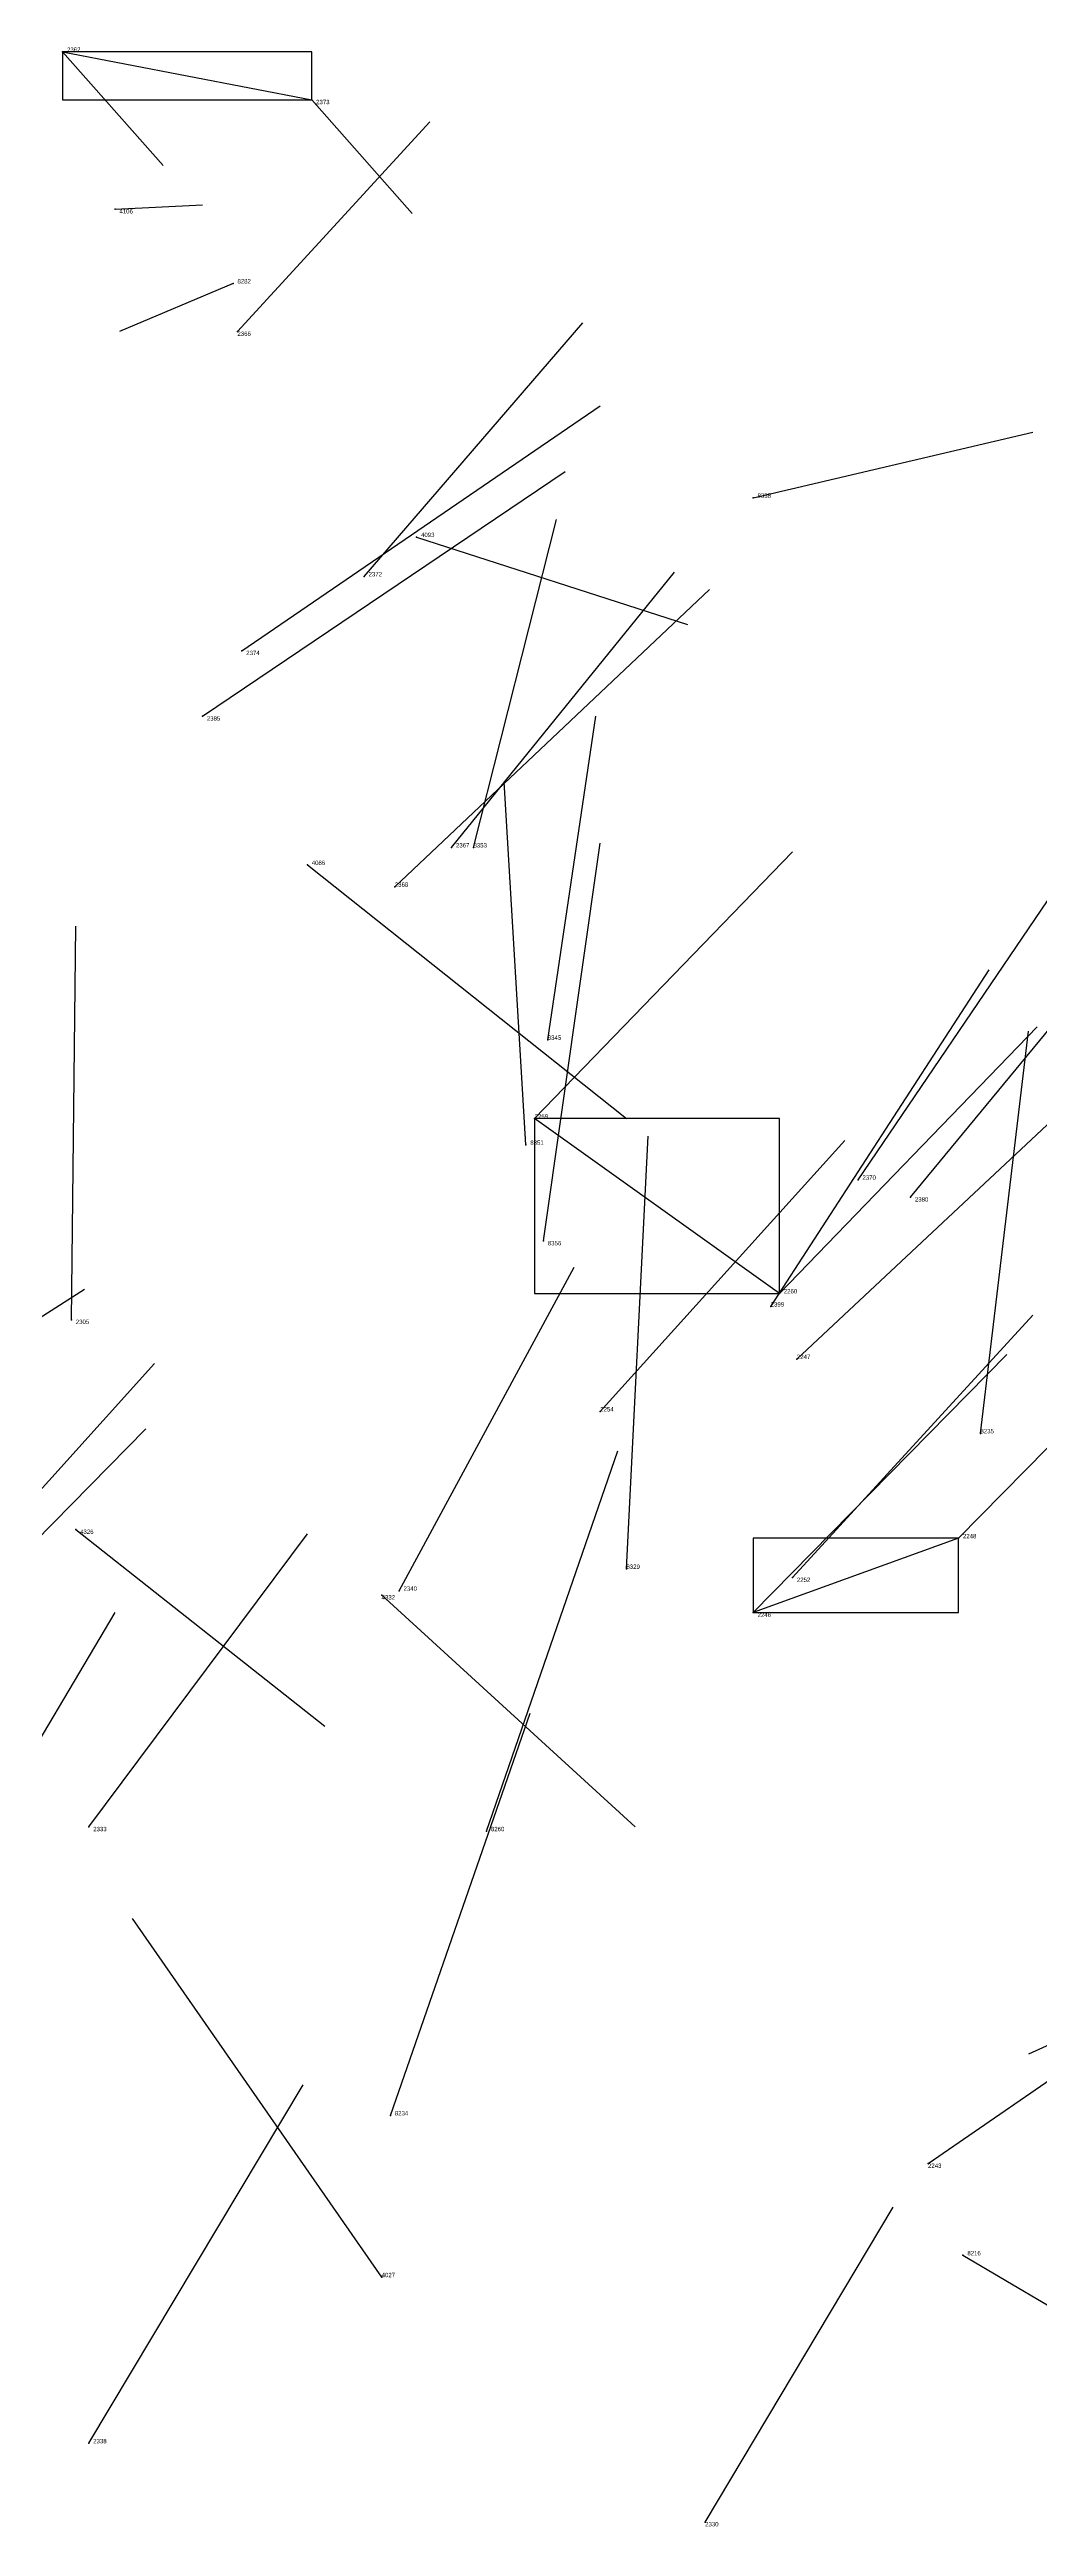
# Model space of a CAD drawing. Extents: x 59.1 to 70.8, y 600.3 to 605.1.
# Drawn here: x 67.465 to 67.691, y 602.726 to 603.293 of the extents above; entities that cross this region are included whole.
import ezdxf

# ---------------------------------------------------------------- set-up
doc = ezdxf.new("R2010")
doc.units = 0
for name, color, linetype in [('Clients', 3, 'CONTINUOUS'), ('Facilities', 3, 'CONTINUOUS'), ('Facilities_lines', 3, 'CONTINUOUS'), ('Min_max_boxes', 1, 'CONTINUOUS'), ('Normals', 1, 'CONTINUOUS'), ('Source_points', 5, 'CONTINUOUS'), ('Text', 3, 'CONTINUOUS')]:
    doc.layers.add(name, color=color, linetype=linetype)

msp = doc.modelspace()

# ---------------------------------------------------------------- linework, layer by layer
at = {"layer": 'Clients', "color": 5}
for p in [(67.525, 603.281, 448.305), (67.576, 603.048, 448.228), (67.626, 602.935, 448.164)]:
    msp.add_point(p, dxfattribs=at)
at = {"layer": 'Facilities', "color": 3}
for p in [(67.468, 603.292, 448.23), (67.48, 603.256, 455.735), (67.507, 603.239, 458.51), (67.508, 603.228, 448.366), (67.626, 603.19, 460.439), (67.549, 603.181, 455.712), (67.537, 603.172, 448.261), (67.509, 603.155, 448.398), (67.5, 603.14, 448.322), (67.524, 603.106, 455.257), (67.557, 603.11, 448.316), (67.562, 603.11, 460.369), (67.544, 603.101, 448.383), (67.579, 603.066, 460.44), (67.574, 603.042, 460.516), (67.65, 603.034, 448.464), (67.662, 603.03, 448.384), (67.578, 603.02, 460.744), (67.63, 603.005, 448.731), (67.632, 603.008, 448.155), (67.47, 603.002, 449.909), (67.636, 602.993, 448.143), (67.591, 602.981, 448.23), (67.678, 602.976, 460.764), (67.471, 602.954, 455.741), (67.673, 602.952, 448.141), (67.597, 602.945, 461.08), (67.635, 602.943, 448.225), (67.541, 602.939, 455.739), (67.545, 602.94, 448.743), (67.474, 602.886, 448.674), (67.565, 602.885, 460.811), (67.543, 602.82, 460.954), (67.666, 602.809, 448.141), (67.541, 602.783, 455.134), (67.674, 602.788, 461.435), (67.474, 602.745, 448.872), (67.615, 602.727, 448.696)]:
    msp.add_point(p, dxfattribs=at)
at = {"layer": 'Facilities_lines', "color": 3}
for p, q in [((67.468, 603.292, 448.23), (67.525, 603.281, 448.305)), ((67.632, 603.008, 448.155), (67.576, 603.048, 448.228)), ((67.673, 602.952, 448.141), (67.626, 602.935, 448.164))]:
    msp.add_line(p, q, dxfattribs=at)
at = {"layer": 'Min_max_boxes', "color": 1}
for p, q in [((67.525, 603.292, 448.23), (67.468, 603.292, 448.23)), ((67.468, 603.292, 448.23), (67.468, 603.281, 448.23)), ((67.525, 603.292, 448.305), (67.468, 603.292, 448.305)), ((67.468, 603.292, 448.305), (67.468, 603.281, 448.305)), ((67.468, 603.292, 448.23), (67.468, 603.292, 448.305)), ((67.525, 603.281, 448.23), (67.525, 603.292, 448.23)), ((67.525, 603.281, 448.305), (67.525, 603.292, 448.305)), ((67.525, 603.292, 448.23), (67.525, 603.292, 448.305)), ((67.468, 603.281, 448.23), (67.525, 603.281, 448.23)), ((67.468, 603.281, 448.305), (67.525, 603.281, 448.305)), ((67.468, 603.281, 448.23), (67.468, 603.281, 448.305)), ((67.525, 603.281, 448.23), (67.525, 603.281, 448.305)), ((67.632, 603.048, 448.155), (67.576, 603.048, 448.155)), ((67.576, 603.048, 448.155), (67.576, 603.008, 448.155)), ((67.632, 603.048, 448.228), (67.576, 603.048, 448.228)), ((67.576, 603.048, 448.228), (67.576, 603.008, 448.228)), ((67.576, 603.048, 448.155), (67.576, 603.048, 448.228)), ((67.632, 603.008, 448.155), (67.632, 603.048, 448.155)), ((67.632, 603.008, 448.228), (67.632, 603.048, 448.228)), ((67.632, 603.048, 448.155), (67.632, 603.048, 448.228)), ((67.576, 603.008, 448.155), (67.632, 603.008, 448.155)), ((67.576, 603.008, 448.228), (67.632, 603.008, 448.228)), ((67.576, 603.008, 448.155), (67.576, 603.008, 448.228)), ((67.632, 603.008, 448.155), (67.632, 603.008, 448.228)), ((67.673, 602.952, 448.141), (67.626, 602.952, 448.141)), ((67.626, 602.952, 448.141), (67.626, 602.935, 448.141)), ((67.673, 602.952, 448.164), (67.626, 602.952, 448.164)), ((67.626, 602.952, 448.164), (67.626, 602.935, 448.164)), ((67.626, 602.952, 448.141), (67.626, 602.952, 448.164)), ((67.673, 602.935, 448.141), (67.673, 602.952, 448.141)), ((67.673, 602.935, 448.164), (67.673, 602.952, 448.164)), ((67.673, 602.952, 448.141), (67.673, 602.952, 448.164)), ((67.626, 602.935, 448.141), (67.673, 602.935, 448.141)), ((67.626, 602.935, 448.164), (67.673, 602.935, 448.164)), ((67.626, 602.935, 448.141), (67.626, 602.935, 448.164)), ((67.673, 602.935, 448.141), (67.673, 602.935, 448.164))]:
    msp.add_line(p, q, dxfattribs=at)
at = {"layer": 'Normals', "color": 1}
for p, q in [((67.468, 603.292, 448.23), (67.491, 603.266, 448.324)), ((67.508, 603.228, 448.366), (67.552, 603.276, 448.291)), ((67.525, 603.281, 448.305), (67.548, 603.255, 448.399)), ((67.48, 603.256, 455.735), (67.5, 603.257, 455.833)), ((67.507, 603.239, 458.51), (67.481, 603.228, 458.606)), ((67.537, 603.172, 448.261), (67.587, 603.23, 448.197)), ((67.509, 603.155, 448.398), (67.591, 603.211, 448.413)), ((67.626, 603.19, 460.439), (67.69, 603.205, 460.514)), ((67.5, 603.14, 448.322), (67.583, 603.196, 448.325)), ((67.549, 603.181, 455.712), (67.611, 603.161, 455.788)), ((67.562, 603.11, 460.369), (67.581, 603.185, 460.305)), ((67.544, 603.101, 448.383), (67.616, 603.169, 448.397)), ((67.557, 603.11, 448.316), (67.608, 603.173, 448.257)), ((67.579, 603.066, 460.44), (67.59, 603.14, 460.374)), ((67.574, 603.042, 460.516), (67.569, 603.125, 460.461)), ((67.65, 603.034, 448.464), (67.705, 603.115, 448.486)), ((67.524, 603.106, 455.257), (67.597, 603.048, 455.293)), ((67.576, 603.048, 448.228), (67.635, 603.109, 448.175)), ((67.578, 603.02, 460.744), (67.591, 603.111, 460.784)), ((67.662, 603.03, 448.384), (67.723, 603.104, 448.355)), ((67.47, 603.002, 449.909), (67.471, 603.092, 449.865)), ((67.63, 603.005, 448.731), (67.68, 603.082, 448.771)), ((67.632, 603.008, 448.155), (67.691, 603.069, 448.102)), ((67.678, 602.976, 460.764), (67.689, 603.068, 460.8)), ((67.636, 602.993, 448.143), (67.698, 603.051, 448.09)), ((67.597, 602.945, 461.08), (67.602, 603.044, 461.092)), ((67.591, 602.981, 448.23), (67.647, 603.043, 448.175)), ((67.545, 602.94, 448.743), (67.585, 603.014, 448.798)), ((67.673, 602.952, 448.141), (67.731, 603.011, 448.085)), ((67.398, 602.961, 448.816), (67.473, 603.009, 448.862)), ((67.635, 602.943, 448.225), (67.69, 603.003, 448.168)), ((67.626, 602.935, 448.164), (67.684, 602.994, 448.108)), ((67.435, 602.932, 461.171), (67.489, 602.992, 461.112)), ((67.428, 602.917, 448.768), (67.487, 602.977, 448.822)), ((67.565, 602.885, 460.811), (67.595, 602.972, 460.851)), ((67.471, 602.954, 455.741), (67.528, 602.909, 455.81)), ((67.474, 602.886, 448.674), (67.524, 602.953, 448.728)), ((67.541, 602.939, 455.739), (67.599, 602.886, 455.801)), ((67.429, 602.849, 461.23), (67.48, 602.935, 461.227)), ((67.543, 602.82, 460.954), (67.575, 602.912, 460.976)), ((67.541, 602.783, 455.134), (67.484, 602.865, 455.128)), ((67.666, 602.809, 448.141), (67.743, 602.862, 448.106)), ((67.722, 602.849, 461.492), (67.689, 602.834, 461.585)), ((67.474, 602.745, 448.872), (67.523, 602.827, 448.842)), ((67.615, 602.727, 448.696), (67.658, 602.799, 448.751)), ((67.674, 602.788, 461.435), (67.747, 602.745, 461.382))]:
    msp.add_line(p, q, dxfattribs=at)
at = {"layer": 'Source_points', "color": 5}
for p in [(67.468, 603.292, 448.23), (67.525, 603.281, 448.305), (67.48, 603.256, 455.735), (67.507, 603.239, 458.51), (67.508, 603.228, 448.366), (67.626, 603.19, 460.439), (67.549, 603.181, 455.712), (67.537, 603.172, 448.261), (67.509, 603.155, 448.398), (67.5, 603.14, 448.322), (67.524, 603.106, 455.257), (67.557, 603.11, 448.316), (67.562, 603.11, 460.369), (67.544, 603.101, 448.383), (67.579, 603.066, 460.44), (67.576, 603.048, 448.228), (67.574, 603.042, 460.516), (67.65, 603.034, 448.464), (67.662, 603.03, 448.384), (67.578, 603.02, 460.744), (67.63, 603.005, 448.731), (67.632, 603.008, 448.155), (67.47, 603.002, 449.909), (67.636, 602.993, 448.143), (67.591, 602.981, 448.23), (67.678, 602.976, 460.764), (67.471, 602.954, 455.741), (67.673, 602.952, 448.141), (67.597, 602.945, 461.08), (67.635, 602.943, 448.225), (67.541, 602.939, 455.739), (67.545, 602.94, 448.743), (67.626, 602.935, 448.164), (67.474, 602.886, 448.674), (67.565, 602.885, 460.811), (67.543, 602.82, 460.954), (67.666, 602.809, 448.141), (67.541, 602.783, 455.134), (67.674, 602.788, 461.435), (67.474, 602.745, 448.872), (67.615, 602.727, 448.696)]:
    msp.add_point(p, dxfattribs=at)

# ---------------------------------------------------------------- texts
at = {"layer": 'Text', "color": 3}
for s, p in [('2362', (67.469, 603.292, 448.23)), ('2373', (67.526, 603.28, 448.305)), ('4106', (67.481, 603.255, 455.735)), ('8282', (67.508, 603.239, 458.51)), ('2366', (67.508, 603.227, 448.366)), ('8338', (67.627, 603.19, 460.439)), ('4093', (67.55, 603.181, 455.712)), ('2372', (67.538, 603.172, 448.261)), ('2374', (67.51, 603.154, 448.398)), ('2385', (67.501, 603.139, 448.322)), ('4086', (67.525, 603.106, 455.257)), ('2367', (67.558, 603.11, 448.316)), ('8353', (67.562, 603.11, 460.369)), ('2368', (67.544, 603.101, 448.383)), ('8345', (67.579, 603.066, 460.44)), ('2259', (67.576, 603.048, 448.228)), ('8351', (67.575, 603.042, 460.516)), ('2370', (67.651, 603.034, 448.464)), ('2380', (67.663, 603.029, 448.384)), ('8356', (67.579, 603.019, 460.744)), ('2399', (67.63, 603.005, 448.731)), ('2260', (67.633, 603.008, 448.155)), ('2305', (67.471, 603.001, 449.909)), ('2247', (67.636, 602.993, 448.143)), ('2254', (67.591, 602.981, 448.23)), ('8235', (67.678, 602.976, 460.764)), ('4326', (67.472, 602.953, 455.741)), ('2248', (67.674, 602.952, 448.141)), ('8329', (67.597, 602.945, 461.08)), ('2252', (67.636, 602.942, 448.225)), ('4332', (67.541, 602.938, 455.739)), ('2340', (67.546, 602.94, 448.743)), ('2246', (67.627, 602.934, 448.164)), ('2333', (67.475, 602.885, 448.674)), ('8260', (67.566, 602.885, 460.811)), ('8234', (67.544, 602.82, 460.954)), ('2243', (67.666, 602.808, 448.141)), ('8216', (67.675, 602.788, 461.435)), ('4027', (67.541, 602.783, 455.134)), ('2338', (67.475, 602.745, 448.872)), ('2330', (67.615, 602.726, 448.696))]:
    msp.add_text(s, height=0.001, dxfattribs=at).set_placement(p)

doc.saveas('drawing.dxf')
